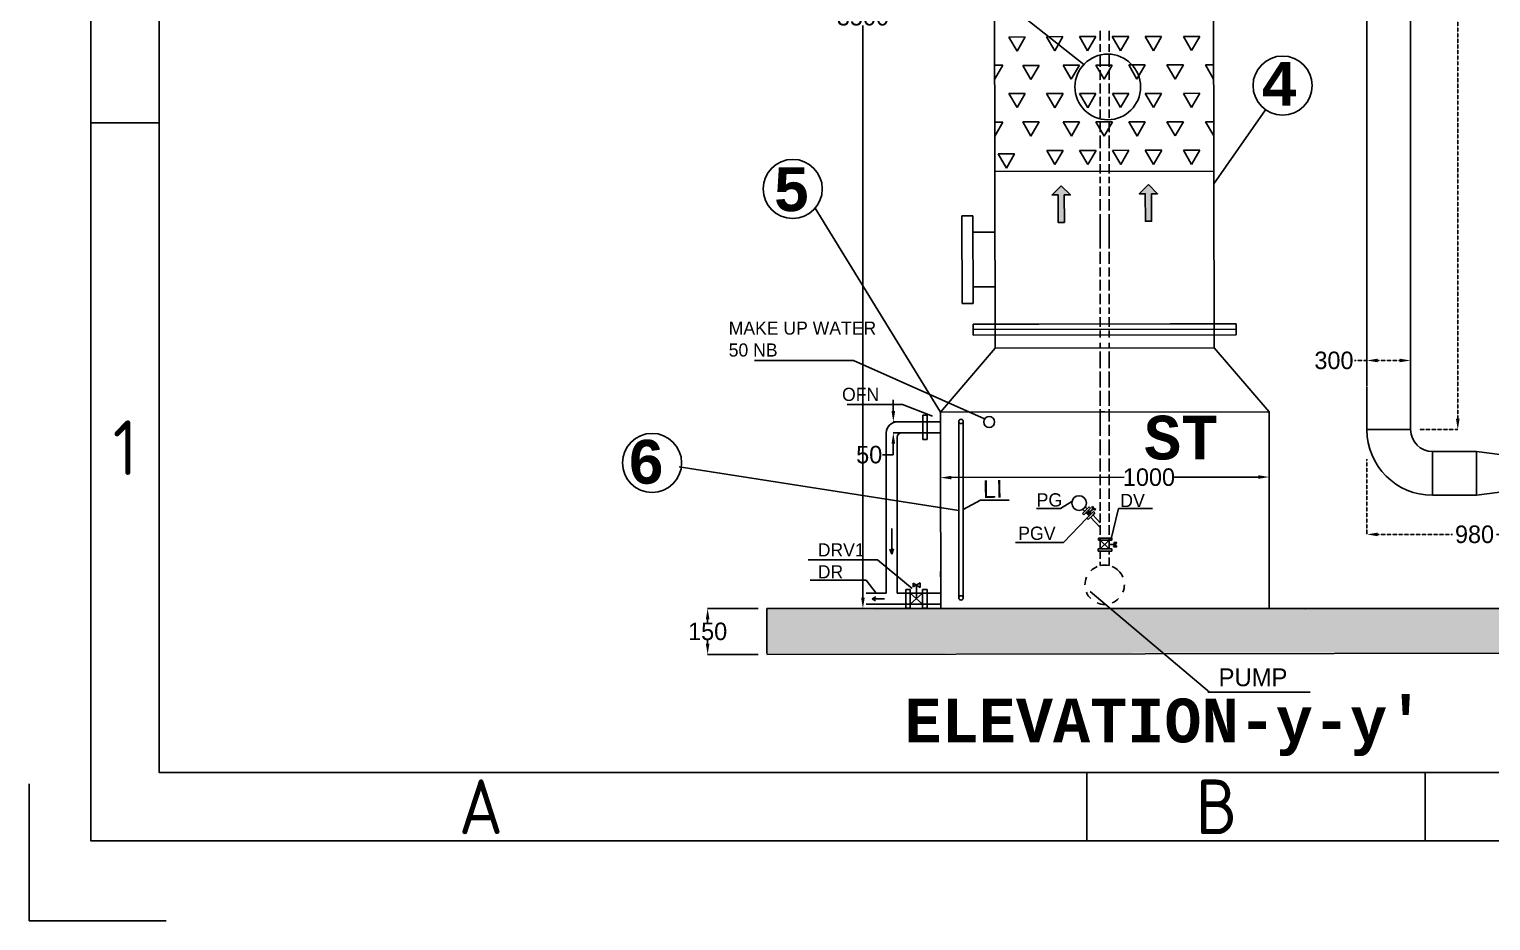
# Model space of a CAD drawing. Header units: inches. Extents: x -5552 to 88790, y -3173 to 14879.
# Drawn here: x 16155 to 22826, y -1458 to 2614 of the extents above; entities that cross this region are included whole.
import ezdxf
from ezdxf.enums import TextEntityAlignment as Align

# ---------------------------------------------------------------- set-up
doc = ezdxf.new("R2010")
doc.units = ezdxf.units.IN
doc.header["$MEASUREMENT"] = 0
doc.linetypes.add('HIDDEN', pattern=[0.375, 0.25, -0.125])
doc.styles.add('ISOCP', font='isocp.shx')
doc.dimstyles.get("Standard").update_dxf_attribs({"dimtxt": 80, "dimasz": 50, "dimexe": 0.18, "dimexo": 40, "dimgap": 0.09, "dimtad": 0, "dimtih": 1, "dimtoh": 1, "dimdec": 0, "dimzin": 0, "dimdsep": 46, "dimtxsty": 'Standard', "dimcen": 0.09, "dimclrd": 6, "dimclre": 6, "dimclrt": 5, "dimadec": 0, "dimazin": 0, "dimtfac": 1, "dimtdec": 0, "dimtofl": 0, "dimtmove": 0, "dimatfit": 3, "dimfxl": 1, "dimtolj": 1, "dimtzin": 0, "dimarcsym": 0})

# ---------------------------------------------------------------- blocks, each defined once
blk = doc.blocks.new('*D45')
at = {"color": 6, "lineweight": -2, "transparency": 16777216}
for p, q in [((20314.5, 606.2), (20314.6, 566.4)), ((21814.5, 608.9), (21814.6, 569.1)), ((20364.6, 566.3), (21152.5, 567.7)), ((21764.6, 568.8), (21379.4, 568.1))]:
    blk.add_line(p, q, dxfattribs=at)
at = {"color": 6, "transparency": 16777216}
for points in [[(20364.5, 574.6), (20364.6, 558), (20314.6, 566.2)], [(21764.5, 577.2), (21764.6, 560.5), (21814.6, 568.9)]]:
    blk.add_solid(points, dxfattribs=at)
at = {"layer": 'Defpoints', "color": 0, "transparency": 16777216}
for p in [(20314.6, 566.2), (20314.6, 566.2), (21814.6, 568.9)]:
    blk.add_point(p, dxfattribs=at)
at = {"color": 5, "transparency": 16777216, "insert": (21266, 567.9), "char_height": 80, "attachment_point": 5}
blk.add_mtext('\\A1;1000 ', dxfattribs=at)
blk = doc.blocks.new('*U2')
h = blk.add_hatch(color=0)
h.set_gradient(color1=(0, 0, 255), rotation=180, tint=1)
h.paths.add_polyline_path([(0, 0), (-6.35, -6.35), (-6.35, -2.159), (-25.4, -2.159), (-25.4, 2.159), (-6.35, 2.159), (-6.35, 6.35)])
at = {"color": 0, "linetype": 'Continuous'}
blk.add_lwpolyline([(0, 0), (-6.35, -6.35), (-6.35, -2.159), (-25.4, -2.159), (-25.4, 2.159), (-6.35, 2.159), (-6.35, 6.35)], close=True, dxfattribs=at)
blk = doc.blocks.new('*D63')
at = {"color": 6, "linetype": 'HIDDEN', "lineweight": -2, "transparency": 16777216}
for p, q in [((22260.5, 1101.2), (22203.9, 1101.2)), ((22260.5, 1022.9), (22260.5, 1101.4)), ((22410.5, 1101.2), (22310.5, 1101.2)), ((22460.5, 1025.4), (22460.5, 1101.4))]:
    blk.add_line(p, q, dxfattribs=at)
at = {"color": 6, "linetype": 'HIDDEN', "transparency": 16777216}
for points in [[(22310.5, 1109.5), (22310.5, 1092.9), (22260.5, 1101.2)], [(22410.5, 1109.5), (22410.5, 1092.9), (22460.5, 1101.2)]]:
    blk.add_solid(points, dxfattribs=at)
at = {"layer": 'Defpoints', "color": 0, "linetype": 'HIDDEN', "transparency": 16777216}
for p in [(22260.5, 1101.2), (22260.5, 982.9), (22460.5, 985.4)]:
    blk.add_point(p, dxfattribs=at)
at = {"color": 5, "linetype": 'HIDDEN', "transparency": 16777216, "insert": (22110.4, 1101.2), "char_height": 80, "attachment_point": 5}
blk.add_mtext('\\A1;300', dxfattribs=at)
blk = doc.blocks.new('*D47')
at = {"color": 6, "linetype": 'HIDDEN', "lineweight": -2, "transparency": 16777216}
for p, q in [((22500.5, 5730.6), (22675.7, 5730.6)), ((22675.6, 5680.6), (22675.6, 3241.5)), ((22675.6, 835.4), (22675.6, 3161.3)), ((22500.5, 785.4), (22675.7, 785.4))]:
    blk.add_line(p, q, dxfattribs=at)
at = {"color": 6, "linetype": 'HIDDEN', "transparency": 16777216}
for points in [[(22667.2, 5680.6), (22683.9, 5680.6), (22675.6, 5730.6)], [(22667.2, 835.4), (22683.9, 835.4), (22675.6, 785.4)]]:
    blk.add_solid(points, dxfattribs=at)
at = {"layer": 'Defpoints', "color": 0, "linetype": 'HIDDEN', "transparency": 16777216}
for p in [(22460.5, 5730.6), (22675.6, 5730.6), (22460.5, 785.4)]:
    blk.add_point(p, dxfattribs=at)
at = {"color": 5, "linetype": 'HIDDEN', "transparency": 16777216, "insert": (22675.6, 3201.4), "char_height": 80, "attachment_point": 5}
blk.add_mtext('\\A1;4000', dxfattribs=at)
blk = doc.blocks.new('*D48')
at = {"color": 6, "linetype": 'HIDDEN', "lineweight": -2, "transparency": 16777216}
for p, q in [((22260.5, 649.9), (22260.5, 306.7)), ((23243.4, 465.4), (23243.4, 306.7)), ((22310.5, 306.9), (22651.9, 306.9)), ((23193.4, 306.9), (22852.1, 306.9))]:
    blk.add_line(p, q, dxfattribs=at)
at = {"color": 6, "linetype": 'HIDDEN', "transparency": 16777216}
for points in [[(22310.5, 315.2), (22310.5, 298.5), (22260.5, 306.9)], [(23193.4, 315.2), (23193.4, 298.5), (23243.4, 306.9)]]:
    blk.add_solid(points, dxfattribs=at)
at = {"layer": 'Defpoints', "color": 0, "linetype": 'HIDDEN', "transparency": 16777216}
for p in [(22260.5, 689.9), (23243.4, 505.4), (22260.5, 306.9)]:
    blk.add_point(p, dxfattribs=at)
at = {"color": 5, "linetype": 'HIDDEN', "transparency": 16777216, "insert": (22752, 306.9), "char_height": 80, "attachment_point": 5}
blk.add_mtext('\\A1;980', dxfattribs=at)
blk = doc.blocks.new('*D44')
at = {"color": 6, "linetype": 'ByBlock', "lineweight": -2, "transparency": 16777216}
for p, q in [((20099.2, 870.7), (20099.2, 920.7)), ((20139.1, 820.7), (20099, 820.7)), ((20139.1, 770.7), (20099, 770.7)), ((20099.2, 670.7), (20049.2, 670.7)), ((20099.2, 720.7), (20099.2, 670.7))]:
    blk.add_line(p, q, dxfattribs=at)
at = {"color": 6, "linetype": 'ByBlock', "transparency": 16777216}
for points in [[(20090.9, 870.7), (20107.6, 870.7), (20099.2, 820.7)], [(20090.9, 720.7), (20107.6, 720.7), (20099.2, 770.7)]]:
    blk.add_solid(points, dxfattribs=at)
at = {"layer": 'Defpoints', "color": 0, "linetype": 'ByBlock', "transparency": 16777216}
for p in [(20179.1, 820.7), (20099.2, 770.7), (20179.1, 770.7)]:
    blk.add_point(p, dxfattribs=at)
at = {"color": 5, "linetype": 'ByBlock', "transparency": 16777216, "insert": (19989.1, 670.7), "char_height": 80, "attachment_point": 5}
blk.add_mtext('\\A1;50', dxfattribs=at)
blk = doc.blocks.new('*D64')
at = {"color": 6, "linetype": 'ByBlock', "lineweight": -2, "transparency": 16777216}
for p, q in [((19482.1, -31.5), (19251.5, -31.5)), ((19251.7, -81.5), (19251.7, -96.3)), ((19251.7, -191.4), (19251.7, -176.5)), ((19482.5, -241.4), (19251.5, -241.4))]:
    blk.add_line(p, q, dxfattribs=at)
at = {"color": 6, "linetype": 'ByBlock', "transparency": 16777216}
for points in [[(19243.4, -81.5), (19260, -81.5), (19251.7, -31.5)], [(19243.4, -191.4), (19260, -191.4), (19251.7, -241.4)]]:
    blk.add_solid(points, dxfattribs=at)
at = {"layer": 'Defpoints', "color": 0, "linetype": 'ByBlock', "transparency": 16777216}
for p in [(19522.1, -31.5), (19251.7, -241.4), (19522.5, -241.4)]:
    blk.add_point(p, dxfattribs=at)
at = {"color": 5, "linetype": 'ByBlock', "transparency": 16777216, "insert": (19251.7, -136.4), "char_height": 80, "attachment_point": 5}
blk.add_mtext('\\A1;150', dxfattribs=at)
blk = doc.blocks.new('*D68')
at = {"color": 6, "linetype": 'ByBlock', "lineweight": -2, "transparency": 16777216}
for p, q in [((20275.6, 5372.4), (19960.3, 5372.4)), ((19960.5, 5322.4), (19960.5, 2710.6)), ((19960.5, 18.5), (19960.5, 2630.4)), ((20275.6, -31.5), (19960.3, -31.5))]:
    blk.add_line(p, q, dxfattribs=at)
at = {"color": 6, "linetype": 'ByBlock', "transparency": 16777216}
for points in [[(19952.2, 5322.4), (19968.8, 5322.4), (19960.5, 5372.4)], [(19952.2, 18.5), (19968.8, 18.5), (19960.5, -31.5)]]:
    blk.add_solid(points, dxfattribs=at)
at = {"layer": 'Defpoints', "color": 0, "linetype": 'ByBlock', "transparency": 16777216}
for p in [(19960.5, 5372.4), (20315.6, 5372.4), (20315.6, -31.5)]:
    blk.add_point(p, dxfattribs=at)
at = {"color": 5, "linetype": 'ByBlock', "transparency": 16777216, "insert": (19960.5, 2670.5), "char_height": 80, "attachment_point": 5}
blk.add_mtext('\\A1;3500', dxfattribs=at)

msp = doc.modelspace()

# ---------------------------------------------------------------- hatches: boundary and pattern name
h = msp.add_hatch()
h.set_pattern_fill('AR-CONC', scale=20, style=0)
h.set_pattern_definition([(130.1031, (14608.46, -295.97), (-143.4292, -12.8086), [15, -165]), (185.1031, (14608.46, -295.97), (27.4794, 150.4881), [12, -132]), (79.6517, (14596.51, -297.04), (-115.9499, 137.6794), [12.748, -140.2284]), (133.919, (14608.39, -255.97), (-213.3883, -33.488), [22.5, -247.5]), (83.4675, (14590.6, -258.76), (-187.283, 194.4868), [19.122, -210.3426]), (188.919, (14608.39, -255.97), (-187.283, 194.487), [18, -198]), (159.1031, (14588.41, -266.01), (-119.2363, -80.7385), [15, -165]), (214.1031, (14588.4, -266.01), (-48.924, 144.9422), [12, -132]), (108.6517, (14578.47, -272.74), (-168.1604, 64.2035), [12.748, -140.2284]), (142.60313, (14608.46, -295.974), (-2.5518, 66.57429), [0, -130.4, 0, -134, 0, -132.5]), (172.6031, (14608.46, -295.974), (-52.7558, 78.7875), [0, -76.4, 0, -127.4, 0, -50.5]), (212.60313, (14653.06, -295.894), (-106.7562, -4.70314), [0, -50, 0, -156, 0, -207]), (222.6031, (14673.06, -295.86), (-116.6731, 19.811), [0, -65, 0, -103.6, 0, -147])])
h.paths.add_polyline_path([(21981.1, -32.5), (24882.7, -32.2), (24883, -232.2), (21981.4, -232.5)])
h.paths.add_polyline_path([(19522.5, -236.9), (19522.1, -36.9), (21981.1, -32.5), (21981.4, -232.5)])

# ---------------------------------------------------------------- linework, layer by layer
at = {"color": 7}
for p, q in [((22260.5, 5730.6), (22260.5, 985.4)), ((22460.5, 5730.6), (22460.5, 985.4)), ((20563.5, 1156.9), (20556.4, 5115.3)), ((21563.5, 1158.2), (21556.4, 5116.4)), ((19653.7, 3497.4), (20968.3, 2452.8)), ((21044, 2561.8), (21044, 2606.2)), ((21084, 2561.8), (21084, 2606.2)), ((20701.7, 2578.5), (20626.7, 2578.4)), ((20664.3, 2513.5), (20626.7, 2578.4)), ((20664.3, 2513.5), (20701.7, 2578.5)), ((20873.4, 2580), (20798.4, 2579.9)), ((20836.1, 2515), (20798.4, 2579.9)), ((20836.1, 2515), (20873.4, 2580)), ((21023.4, 2580.3), (20948.4, 2580.1)), ((20986.1, 2515.3), (20948.4, 2580.1)), ((20986.1, 2515.3), (21023.4, 2580.3)), ((21044, 2510.4), (21044, 2546.2)), ((21084, 2510.4), (21084, 2546.2)), ((21173.4, 2580.5), (21098.4, 2580.4)), ((21136.1, 2515.5), (21098.4, 2580.4)), ((21136.1, 2515.5), (21173.4, 2580.5)), ((21323.4, 2580.8), (21248.4, 2580.7)), ((21286.1, 2515.8), (21248.4, 2580.7)), ((21286.1, 2515.8), (21323.4, 2580.8)), ((21498.2, 2581.4), (21423.2, 2581.3)), ((21460.9, 2516.4), (21423.2, 2581.3)), ((21460.9, 2516.4), (21498.2, 2581.4)), ((21044, 2442.5), (21044, 2494.9)), ((21084, 2442.5), (21084, 2494.9)), ((20598.7, 2449.6), (20561.2, 2449.5)), ((20561.3, 2384.6), (20598.7, 2449.6)), ((20764.8, 2448.8), (20689.8, 2448.6)), ((20727.4, 2383.8), (20689.8, 2448.6)), ((20727.4, 2383.8), (20764.8, 2448.8)), ((20948.7, 2450.2), (20873.7, 2450.1)), ((20911.3, 2385.2), (20873.7, 2450.1)), ((20911.3, 2385.2), (20948.7, 2450.2)), ((21098.7, 2450.5), (21023.7, 2450.4)), ((21061.3, 2385.5), (21023.7, 2450.4)), ((21044, 2382.1), (21044, 2426.9)), ((21061.3, 2385.5), (21098.7, 2450.5)), ((21084, 2382.1), (21084, 2426.9)), ((21248.7, 2450.8), (21173.7, 2450.6)), ((21211.3, 2385.8), (21173.7, 2450.6)), ((21211.3, 2385.8), (21248.7, 2450.8)), ((21423, 2450.9), (21348, 2450.8)), ((21385.6, 2385.9), (21348, 2450.8)), ((21385.6, 2385.9), (21423, 2450.9)), ((21561.3, 2386.4), (21523.7, 2451.3)), ((21561.2, 2451.3), (21523.7, 2451.3)), ((21044, 2320.1), (21044, 2366.6)), ((21084, 2320.1), (21084, 2366.6)), ((20701.7, 2320.7), (20626.7, 2320.6)), ((20664.3, 2255.7), (20626.7, 2320.6)), ((20664.3, 2255.7), (20701.7, 2320.7)), ((20873.9, 2320.2), (20798.9, 2320.1)), ((20836.5, 2255.2), (20798.9, 2320.1)), ((20836.5, 2255.2), (20873.9, 2320.2)), ((21023.9, 2320.5), (20948.9, 2320.3)), ((20986.5, 2255.5), (20948.9, 2320.3)), ((20986.5, 2255.5), (21023.9, 2320.5)), ((21044, 2262.7), (21044, 2304.5)), ((21084, 2262.7), (21084, 2304.5)), ((21173.9, 2320.7), (21098.9, 2320.6)), ((21136.5, 2255.7), (21098.9, 2320.6)), ((21136.5, 2255.7), (21173.9, 2320.7)), ((21323.9, 2321), (21248.9, 2320.9)), ((21286.5, 2256), (21248.9, 2320.9)), ((21286.5, 2256), (21323.9, 2321)), ((21498.2, 2321.2), (21423.2, 2321)), ((21460.9, 2256.1), (21423.2, 2321)), ((21460.9, 2256.1), (21498.2, 2321.2)), ((21044, 2208.8), (21044, 2247.2)), ((21084, 2208.8), (21084, 2247.2)), ((20599.1, 2189.8), (20561.6, 2189.7)), ((20561.8, 2124.8), (20599.1, 2189.8)), ((20764.8, 2190.9), (20689.8, 2190.8)), ((20727.4, 2125.9), (20689.8, 2190.8)), ((20727.4, 2125.9), (20764.8, 2190.9)), ((20949.1, 2190.4), (20874.1, 2190.3)), ((20911.8, 2125.4), (20874.1, 2190.3)), ((20911.8, 2125.4), (20949.1, 2190.4)), ((21099.1, 2190.7), (21024.1, 2190.6)), ((21061.8, 2125.7), (21024.1, 2190.6)), ((21044, 2144.1), (21044, 2193.2)), ((21061.8, 2125.7), (21099.1, 2190.7)), ((21084, 2144.1), (21084, 2193.2)), ((21249.1, 2191), (21174.1, 2190.8)), ((21211.8, 2126), (21174.1, 2190.8)), ((21211.8, 2126), (21249.1, 2191)), ((21423, 2191.5), (21348, 2191.4)), ((21385.6, 2126.5), (21348, 2191.4)), ((21385.6, 2126.5), (21423, 2191.5)), ((21561.8, 2126.6), (21524.1, 2191.5)), ((21561.6, 2191.5), (21524.1, 2191.5)), ((21044, 2070.9), (21044, 2128.6)), ((21084, 2070.9), (21084, 2128.6)), ((20652.8, 2045.1), (20577.8, 2044.9)), ((20615.4, 1980), (20577.8, 2044.9)), ((20615.4, 1980), (20652.8, 2045.1)), ((20874.4, 2060.4), (20799.4, 2060.3)), ((20837, 1995.4), (20799.4, 2060.3)), ((20837, 1995.4), (20874.4, 2060.4)), ((21024.4, 2060.7), (20949.4, 2060.5)), ((20987, 1995.6), (20949.4, 2060.5)), ((20987, 1995.6), (21024.4, 2060.7)), ((21044, 2012.6), (21044, 2055.4)), ((21084, 2012.6), (21084, 2055.4)), ((21174.4, 2060.9), (21099.4, 2060.8)), ((21137, 1995.9), (21099.4, 2060.8)), ((21137, 1995.9), (21174.4, 2060.9)), ((21324.4, 2061.2), (21249.4, 2061.1)), ((21287, 1996.2), (21249.4, 2061.1)), ((21287, 1996.2), (21324.4, 2061.2)), ((21498.2, 2061.8), (21423.2, 2061.6)), ((21460.9, 1996.7), (21423.2, 2061.6)), ((21460.9, 1996.7), (21498.2, 2061.8)), ((20562, 1964), (21562, 1965.8)), ((21044, 1954.9), (21044, 1997.1)), ((21044, 1911.3), (21044, 1939.4)), ((21084, 1954.9), (21084, 1997.1)), ((21084, 1911.3), (21084, 1939.4)), ((21044, 1853), (21044, 1895.7)), ((21084, 1853), (21084, 1895.7)), ((21044, 1785.7), (21044, 1837.5)), ((21084, 1785.7), (21084, 1837.5)), ((20412.4, 1762), (20462.4, 1762.1)), ((20413.1, 1362), (20412.4, 1762)), ((20462.4, 1762.1), (20462.5, 1687.1)), ((21044, 1691.2), (21044, 1770.1)), ((21084, 1691.2), (21084, 1770.1)), ((20562.5, 1687.2), (20462.5, 1687.1)), ((20463, 1437.1), (20462.5, 1687.1)), ((21044, 1612.3), (21044, 1691.2)), ((21084, 1612.3), (21084, 1691.2)), ((21044, 1541.8), (21044, 1596.8)), ((21084, 1541.8), (21084, 1596.8)), ((21044, 1484.5), (21044, 1526.3)), ((21044, 1421.4), (21044, 1469)), ((21084, 1484.5), (21084, 1526.3)), ((21084, 1421.4), (21084, 1469)), ((20563, 1437.2), (20463, 1437.1)), ((20463, 1437.1), (20463.1, 1362.1)), ((21044, 1357.9), (21044, 1405.9)), ((21084, 1357.9), (21084, 1405.9)), ((20463.1, 1362.1), (20413.1, 1362)), ((21044, 1314.5), (21044, 1342.4)), ((21084, 1314.5), (21084, 1342.4)), ((20463.5, 1266.8), (21663.5, 1269)), ((21044, 1254.2), (21044, 1299)), ((21084, 1254.2), (21084, 1299)), ((21363.5, 1268.4), (21663.5, 1269)), ((21663.5, 1268.6), (21663.6, 1218.6)), ((20763.5, 1267.4), (20463.5, 1266.8)), ((20463.5, 1267.2), (20463.6, 1217.2)), ((21663.5, 1243.6), (20463.5, 1242.2)), ((20463.6, 1217.2), (21663.6, 1218.6)), ((21044, 1206.7), (21044, 1238.7)), ((21084, 1206.8), (21084, 1238.7)), ((20314, 864.5), (20563.5, 1156.7)), ((20563.5, 1156.7), (21563.5, 1158.5)), ((21044, 1158.1), (21044, 1181.7)), ((21044, 1066.6), (21044, 1142.6)), ((21084, 1158.1), (21084, 1181.8)), ((21084, 1066.6), (21084, 1142.6)), ((21563.5, 1158.2), (21814, 867.2)), ((19916.7, 1101.3), (19465.5, 1101.3)), ((20516, 834.5), (19916.7, 1101.3)), ((21044, 978), (21044, 1051.1)), ((21084, 978), (21084, 1051.1)), ((21044, 894.6), (21044, 962.5)), ((21084, 894.6), (21084, 962.5)), ((22260.5, 982.9), (22260.5, 785.4)), ((22460.5, 985.4), (22460.5, 785.4)), ((20141.5, 900), (19888.4, 900)), ((20278.3, 847.5), (20141.5, 900)), ((20314, 864.5), (21814, 867.2)), ((21044, 865.9), (21044, 879.1)), ((21084, 865.9), (21084, 879.1)), ((21814, -31.5), (21814, 867.2)), ((20314.1, 820.7), (20116.8, 820.7)), ((20253.6, 851.5), (20233.6, 851.5)), ((20233.6, 838.3), (20233.6, 851.5)), ((20233.6, 838.3), (20233.6, 740.8)), ((20233.6, 838.3), (20233.6, 838.3)), ((20253.6, 753), (20253.6, 851.5)), ((20314.3, 664.5), (20314, 864.5)), ((20398.1, 822.8), (20398.1, 816.1)), ((20398.1, 816.1), (20398.1, 17.1)), ((20418.1, 822.8), (20418.1, 17.1)), ((21044, 865.9), (21044, 808.9)), ((21044, 865.9), (21044, 823.1)), ((21044, 807.6), (21044, 756.5)), ((21084, 865.9), (21084, 823.1)), ((21084, 807.6), (21084, 756.5)), ((20066.8, 38.5), (20066.8, 770.7)), ((20116.8, 38.5), (20116.8, 750.7)), ((20314.2, 770.7), (20136.8, 770.7)), ((20233.6, 740.8), (20253.6, 740.8)), ((20253.6, 753), (20253.6, 740.8)), ((21044, 741), (21044, 668.5)), ((21084, 741), (21084, 668.5)), ((22260.5, 785.4), (22460.5, 785.4)), ((22760.5, 685.4), (22560.5, 685.4)), ((22560.5, 685.4), (22560.5, 485.4)), ((22760.5, 685.4), (22914.9, 665.4)), ((22760.5, 685.4), (22760.5, 485.4)), ((20315.6, -31.5), (20314.4, 664.5)), ((21044, 653), (21044, 594.6)), ((21084, 653), (21084, 594.6)), ((21044, 581.2), (21044, 531.5)), ((21084, 581.2), (21084, 531.5)), ((21044, 515.9), (21044, 469.2)), ((21084, 515.9), (21084, 469.2)), ((22760.5, 485.4), (22560.5, 485.4)), ((22760.5, 485.4), (22914.9, 505.4)), ((20497, 463.3), (20418.1, 419.9)), ((20627.8, 463.3), (20497, 463.3)), ((20752.1, 425.7), (20862.3, 425.7)), ((20862.3, 425.7), (20914.7, 457.5)), ((20962.2, 402.9), (20993.4, 432.5)), ((20968.2, 396.6), (20962.2, 402.9)), ((20964.1, 421.3), (20972.5, 412.6)), ((20990.5, 417.7), (20968.2, 396.6)), ((20983.7, 423.3), (20975.4, 432.1)), ((20978.4, 406.3), (20992.6, 391.5)), ((21003.7, 402.1), (20978.4, 406.3)), ((20982.3, 381.8), (21013.5, 411.4)), ((20992.6, 391.5), (20989.7, 417)), ((21003.7, 402.1), (20989.7, 416.9)), ((20999.4, 426.2), (20990.5, 417.7)), ((20992.6, 391.5), (21003.7, 402.1)), ((20993.4, 432.5), (20999.4, 426.2)), ((20996.7, 409.5), (21013.8, 425.7)), ((21003.9, 429.3), (21009.5, 434.6)), ((21013.8, 425.7), (21003.9, 429.3)), ((21009.5, 434.6), (21013.8, 425.7)), ((21019.5, 405.1), (21010.6, 396.6)), ((21013.5, 411.4), (21019.5, 405.1)), ((21013.8, 425.7), (21017.8, 417.2)), ((21023.1, 422.3), (21013.8, 425.7)), ((21017.8, 417.2), (21023.1, 422.3)), ((21044, 453.7), (21044, 417.9)), ((21044, 414.4), (21044, 453.7)), ((21044, 452.6), (21044, 414.4)), ((21044, 415.6), (21044, 451.8)), ((21044, 414.4), (21044, 417.9)), ((21044, 402.9), (21044, 363.3)), ((21084, 453.7), (21084, 417.9)), ((21084, 414.4), (21084, 453.7)), ((21084, 452.6), (21084, 414.4)), ((21084, 415.6), (21084, 451.8)), ((21084, 402.4), (21084, 364.3)), ((21127.1, 424.8), (21092, 280.2)), ((21127.1, 424.8), (21282.4, 424.8)), ((20092.1, 334.1), (20092.1, 216.9)), ((20875.7, 270.5), (20982.3, 381.8)), ((20988.3, 375.5), (20982.3, 381.8)), ((21010.6, 396.6), (20988.3, 375.5)), ((21044, 338.3), (20998.5, 385.2)), ((21044, 359.8), (21009.7, 395.9)), ((21044, 348.8), (21044, 304.7)), ((21084, 348.8), (21084, 304.7)), ((20657.6, 270.5), (20875.7, 270.5)), ((21096, 289.8), (21035.2, 289.8)), ((21035.2, 289.8), (21035.2, 280.2)), ((21035.2, 280.2), (21044, 280.2)), ((21044, 289.2), (21044, 245.5)), ((21044, 284.7), (21044, 241)), ((21044, 280.2), (21044, 241)), ((21084, 280.2), (21044, 241)), ((21084, 241), (21044, 280.2)), ((21044, 280.2), (21096, 280.2)), ((21044, 279.1), (21044, 242.8)), ((21084, 289.2), (21084, 245.5)), ((21084, 284.7), (21084, 241)), ((21084, 280.2), (21084, 241)), ((21084, 279.1), (21084, 242.8)), ((21096, 280.2), (21096, 289.8)), ((21112.2, 260.6), (21106.1, 270.5)), ((21106.1, 270.5), (21119.5, 270.5)), ((21119.5, 270.5), (21112.2, 260.6)), ((20092.1, 216.9), (20084, 239.8)), ((20092.1, 216.9), (20100.4, 240.3)), ((21033.6, 229.8), (21033.6, 241)), ((21033.6, 241), (21044, 241)), ((21096, 229.8), (21033.6, 229.8)), ((21044, 241), (21084, 241)), ((21044, 229.7), (21044, 195.2)), ((21084, 260.6), (21112.2, 260.6)), ((21084, 241), (21096, 241)), ((21084, 232.2), (21084, 214.9)), ((21084, 201), (21084, 164.9)), ((21096, 241), (21096, 229.8)), ((21112.2, 260.6), (21104.9, 249.6)), ((21104.9, 249.6), (21119.1, 249.6)), ((21119.1, 249.6), (21112.2, 260.6)), ((20027.7, 190.6), (19710, 190.6)), ((19759.3, 190.6), (19918.2, 190.6)), ((20184.7, 59.5), (20027.7, 190.6)), ((21044, 181), (21044, 164.9)), ((19719.3, 98.5), (19901.2, 98.5)), ((19975.3, 98.5), (19726.9, 98.5)), ((20021.1, 38.5), (19975.3, 98.5)), ((20222.3, 85), (20189.5, 66.8)), ((20204.7, 75.2), (20189.5, 84)), ((20189.5, 84), (20189.5, 66.8)), ((20204.7, 13.5), (20204.7, 75.2)), ((20204.7, 75.2), (20222.3, 65)), ((20222.3, 65), (20222.3, 85)), ((20066.8, 38.5), (19975.4, 38.5)), ((20003.4, 12.5), (20019.2, 21.4)), ((20058.7, 12.5), (20003.4, 12.5)), ((20003.4, 12.5), (20017.6, 3.6)), ((20315.5, 38.5), (20116.8, 38.5)), ((20156.2, 55.2), (20156.2, -30.1)), ((20176.2, 55.2), (20156.2, 55.2)), ((20176.2, -30.1), (20176.2, 55.2)), ((20176.2, 38.5), (20233.1, -11.5)), ((20233.1, 38.5), (20176.2, -11.5)), ((20233.1, 55.2), (20233.1, -30.1)), ((20253.1, 55.2), (20233.1, 55.2)), ((20253.1, -30.1), (20253.1, 55.2)), ((20998, 45.7), (21541.8, -414.2)), ((24882.8, -31.5), (19522.1, -31.5)), ((19522.1, -31.5), (19522.5, -236.9)), ((20096.3, -11.5), (19974.9, -11.5)), ((20315.6, -11.5), (20096.3, -11.5)), ((20156.2, -30.1), (20176.2, -30.1)), ((20233.1, -30.1), (20253.1, -30.1)), ((19522.5, -241.4), (24882.8, -231.8)), ((22001.9, -414.2), (21534.8, -414.2))]:
    msp.add_line(p, q, dxfattribs=at)
at = {"color": 30, "linetype": 'ByBlock'}
for p, q in [((21798.6, 2245.9), (21562.1, 1908.2)), ((19742.4, 1796.4), (20314, 864.5)), ((19121.7, 616), (20398.1, 416.6))]:
    msp.add_line(p, q, dxfattribs=at)
at = {"color": 0}
for p, q in [((16749, 2186.2), (16436.7, 2186.2)), ((20983, -780.8), (20983, -1093.1)), ((22526.9, -780.8), (22526.9, -1093.1)), ((16155.2, -832.9), (16155.2, -1457.6)), ((16155.2, -1457.6), (16779.9, -1457.6))]:
    msp.add_line(p, q, dxfattribs=at)
at = {"color": 5}
for p, q in [((21064, 865.9), (21044, 865.9)), ((20315.4, 87.5), (20315.3, 137.5)), ((20315.6, -31.5), (20315.4, 112.5))]:
    msp.add_line(p, q, dxfattribs=at)
at = {"color": 5, "linetype": 'ByBlock'}
for p, q in [((21814.1, 821.1), (21814.1, 821.1)), ((21815.5, 33.9), (21815.5, 33.9)), ((19522.1, -31.5), (19522.5, -236.9))]:
    msp.add_line(p, q, dxfattribs=at)
at = {"color": 0}
for points in [[(34363.8, -1093.1), (34363.8, 11399.7), (16436.7, 11399.7), (16436.7, -1093.1)], [(34051.5, -780.8), (34051.5, 11087.3), (16749, 11087.3), (16749, -780.8)]]:
    msp.add_lwpolyline(points, close=True, dxfattribs=at)
at = {"color": 7}
for centre, radius in [((21077.8, 2350.3), 150), ((20408.1, 822.8), 10), ((20536.6, 820.3), 25), ((20947.3, 450.2), 33.4), ((20408.1, 17.1), 10)]:
    msp.add_circle(centre, radius, dxfattribs=at)
at = {"color": 30, "linetype": 'ByBlock'}
for centre in [(21876.1, 2356.5), (19640, 1884.5), (18998, 633.2)]:
    msp.add_circle(centre, 135.1, dxfattribs=at)
at = {"color": 7}
for centre, radius, start, end in [((20116.8, 770.7), 50, 90, 180), ((20136.8, 750.7), 20, 90, 180), ((22560.5, 785.4), 300, 180, 270), ((22560.5, 785.4), 100, 180, 270), ((21064, 77.1), 90, 112.5, 135), ((21064, 77.1), 90, 77.16041, 102.83959), ((21064, 77.1), 90, 22.5, 67.5), ((21064, 77.1), 90, 157.5, 180), ((21064, 77.1), 90, 337.5, 0), ((21064, 77.1), 90, 202.5, 225), ((21064, 77.1), 90, 292.5, 315), ((21064, 77.1), 90, 247.5, 270)]:
    msp.add_arc(centre, radius, start, end, dxfattribs=at)
msp.add_point((21981.1, -32.5), dxfattribs=at)
msp.add_point((21981.1, -32.5), dxfattribs=at)
msp.add_point((21981.1, -32.5), dxfattribs=at)

# ---------------------------------------------------------------- block references
at = {"color": 5, "xscale": -6.595417637844505, "yscale": 6.595417637844491, "zscale": 6.595417637866413, "rotation": 270.1031323753086}
for p in [(20865.4, 1899.2), (21263.6, 1904.6)]:
    msp.add_blockref('*U2', p, dxfattribs=at)

# ---------------------------------------------------------------- texts
at = {"color": 0, "style": 'ISOCP'}
for s, p in [('1', (16592.9, 702.7)), ('A', (18216.9, -937)), ('B', (21574.7, -937))]:
    msp.add_text(s, height=249.9, dxfattribs=at).set_placement(p, align=Align.MIDDLE)
at = {"color": 7}
for s, insert, char_height, width, attachment_point in [('{\\fMonospac821 BT|b1|i0|c0|p49;4}', (21945.8, 2464.8), 200, 3266.861, 3), ('{\\fMonospac821 BT|b1|i0|c0|p49;5}', (19719.4, 1983.2), 200, 3266.861, 3), ('MAKE UP WATER 50 NB', (19347.8, 1279.1), 60, 692.464, 1), ('OFN', (19865.2, 976.4), 60, 692.464, 1), ('{\\fMonospac821 BT|b1|i0|c0|p49;ST}', (21582.5, 849), 200, 3266.861, 3), ('{\\fMonospac821 BT|b1|i0|c0|p49;6}', (19055.1, 738.6), 200, 3266.861, 3), ('PG', (20753, 494.8), 60.75, 519.348, 1), ('DV', (21134.5, 492.1), 60.75, 519.348, 1), ('PGV', (20668.6, 342.5), 60.75, 519.348, 1), ('DRV1', (19754.3, 266.1), 60, 692.464, 1), ('DR', (19754.3, 166.1), 60, 692.464, 1), ('PUMP', (21740.9, -305.1), 81.33, 1055.97, 2), ("{\\fMonospac821 BT|b1|i0|c0|p49;ELEVATION-y-y'}", (22522.6, -442.8), 200, 3212.384, 3)]:
    msp.add_mtext(s, dxfattribs=dict(at, insert=insert, char_height=char_height, width=width, attachment_point=attachment_point))
at = {"color": 7, "insert": (20507.3, 554.3), "char_height": 81, "width": 692.464, "attachment_point": 1, "rotation": 0.72135}
msp.add_mtext('LI', dxfattribs=at)

# ---------------------------------------------------------------- dimensions: what is measured, and where the dimension line sits
at = {"color": 5, "linetype": 'HIDDEN'}
dim = msp.add_linear_dim(base=(22675.6, 5730.6), p1=(22460.5, 785.4), p2=(22460.5, 5730.6), angle=90, text='4000', dimstyle='Standard', dxfattribs=at)
dim.commit()
dim.dimension.update_dxf_attribs({"geometry": '*D47', "text_midpoint": (22675.6, 3201.4), "dimtype": 160})
at = {"color": 30, "linetype": 'ByBlock'}
dim = msp.add_linear_dim(base=(19960.5, 5372.4), p1=(20315.6, -31.5), p2=(20315.6, 5372.4), angle=90, text='3500', dimstyle='Standard', dxfattribs=at)
dim.commit()
dim.dimension.update_dxf_attribs({"geometry": '*D68', "text_midpoint": (19960.5, 2670.5)})
at = {"color": 5, "linetype": 'HIDDEN'}
dim = msp.add_linear_dim(base=(22260.5, 1101.2), p1=(22460.5, 985.4), p2=(22260.5, 982.9), text='300', dimstyle='Standard', dxfattribs=at)
dim.commit()
dim.dimension.update_dxf_attribs({"geometry": '*D63', "text_midpoint": (22110.4, 1101.2), "dimtype": 160})
at = {"color": 5, "linetype": 'ByBlock'}
dim = msp.add_linear_dim(base=(20099.2, 770.7), p1=(20179.1, 820.7), p2=(20179.1, 770.7), angle=90, dimstyle='Standard', dxfattribs=at)
dim.commit()
dim.dimension.update_dxf_attribs({"geometry": '*D44', "text_midpoint": (19989.1, 670.7)})
at = {"color": 7, "linetype": 'HIDDEN'}
dim = msp.add_linear_dim(base=(22260.5, 306.9), p1=(23243.4, 505.4), p2=(22260.5, 689.9), text='980', dimstyle='Standard', dxfattribs=at)
dim.commit()
dim.dimension.update_dxf_attribs({"geometry": '*D48', "text_midpoint": (22752, 306.9)})
at = {"color": 5}
dim = msp.add_linear_dim(base=(20314.6, 566.2), p1=(21814.6, 568.9), p2=(20314.6, 566.2), angle=180.10313, text='1000 ', dimstyle='Standard', dxfattribs=at)
dim.commit()
dim.dimension.update_dxf_attribs({"geometry": '*D45', "text_midpoint": (21266, 567.9), "dimtype": 160})
at = {"color": 5, "linetype": 'ByBlock'}
dim = msp.add_linear_dim(base=(19251.7, -241.4), p1=(19522.1, -31.5), p2=(19522.5, -241.4), angle=90, text='150', dimstyle='Standard', dxfattribs=at)
dim.commit()
dim.dimension.update_dxf_attribs({"geometry": '*D64', "text_midpoint": (19251.7, -136.4)})

doc.saveas('drawing.dxf')
